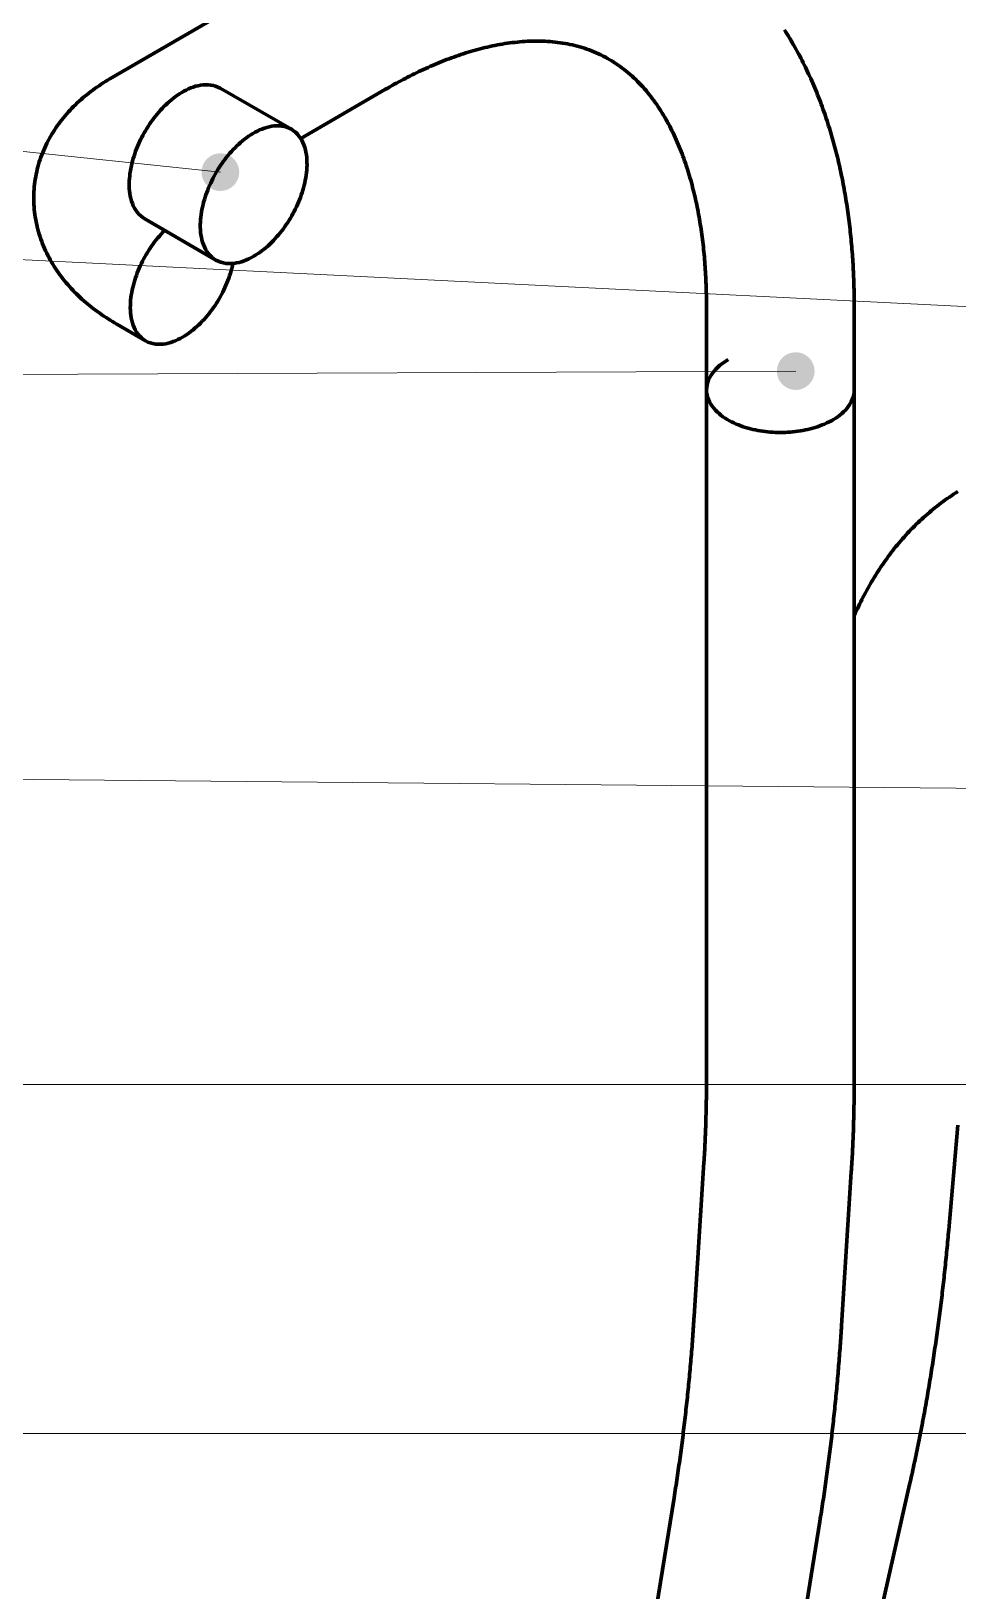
# Model space of a CAD drawing. Header units: millimetres. Extents: x 0 to 841, y 0 to 594.
# Drawn here: x 183.69 to 213.17, y 376.02 to 425.61 of the extents above; entities that cross this region are included whole.
import ezdxf

# ---------------------------------------------------------------- set-up
doc = ezdxf.new("R2010")
doc.units = ezdxf.units.MM
doc.layers.add('01-VISIBLE', color=7, linetype='CONTINUOUS', lineweight=70)
doc.layers.add('08-FINA', color=5, linetype='CONTINUOUS', lineweight=18)

msp = doc.modelspace()

# ---------------------------------------------------------------- hatches: boundary and pattern name
at = {"layer": '08-FINA'}
h = msp.add_hatch(color=7, dxfattribs=at)
h.dxf.hatch_style = 1
edge = h.paths.add_edge_path()
edge.add_arc((189.71, 421.126), 0.6, 0, 360)
h = msp.add_hatch(color=7, dxfattribs=at)
h.dxf.hatch_style = 1
edge = h.paths.add_edge_path()
edge.add_arc((208.016, 414.799), 0.6, 0, 360)

# ---------------------------------------------------------------- linework, layer by layer
at = {"layer": '01-VISIBLE'}
for p, q in [((186.191, 424.088), (192.598, 427.821)), ((191.969, 422.487), (189.706, 423.793)), ((192.27, 422.19), (194.964, 423.76)), ((189.569, 418.33), (187.306, 419.637)), ((205.177, 416.83), (205.177, 414.203)), ((209.877, 416.83), (209.877, 414.203)), ((187.331, 415.761), (186.414, 416.29)), ((205.177, 414.203), (205.177, 392.314)), ((209.877, 414.203), (209.877, 392.314)), ((213.173, 390.823), (212.883, 387.498)), ((205.094, 389.634), (204.784, 384.747)), ((209.784, 389.337), (209.474, 384.449)), ((211.64, 379.394), (209.367, 369.342)), ((204.143, 378.972), (202.208, 367.004)), ((208.783, 378.223), (206.848, 366.254))]:
    msp.add_line(p, q, dxfattribs=at)
for points in [[(207.656, 425.649), (207.699, 425.581), (207.742, 425.513), (207.784, 425.445), (207.825, 425.377), (207.867, 425.308), (207.907, 425.239), (207.947, 425.17), (207.987, 425.1), (208.026, 425.03), (208.065, 424.96), (208.103, 424.889), (208.141, 424.819), (208.178, 424.748), (208.215, 424.677), (208.252, 424.605), (208.287, 424.533), (208.323, 424.462), (208.358, 424.389), (208.392, 424.317), (208.426, 424.245), (208.46, 424.172), (208.493, 424.099), (208.526, 424.026), (208.558, 423.952), (208.589, 423.879), (208.621, 423.805), (208.652, 423.731), (208.682, 423.657), (208.712, 423.582), (208.741, 423.508), (208.77, 423.433), (208.799, 423.358), (208.827, 423.283), (208.855, 423.208), (208.882, 423.133), (208.909, 423.057), (208.936, 422.981), (208.962, 422.906), (208.987, 422.83), (209.013, 422.754), (209.037, 422.677), (209.062, 422.601), (209.086, 422.525), (209.109, 422.448), (209.132, 422.371), (209.155, 422.294), (209.178, 422.217), (209.199, 422.14), (209.221, 422.063), (209.242, 421.986), (209.263, 421.908), (209.283, 421.831), (209.303, 421.753), (209.323, 421.676), (209.342, 421.598), (209.361, 421.52), (209.379, 421.442), (209.397, 421.364), (209.415, 421.286), (209.432, 421.207), (209.449, 421.129), (209.466, 421.051), (209.482, 420.972), (209.498, 420.894), (209.514, 420.815), (209.529, 420.736), (209.544, 420.657), (209.558, 420.579), (209.572, 420.5), (209.586, 420.421), (209.599, 420.342), (209.612, 420.263), (209.625, 420.183), (209.638, 420.104), (209.65, 420.025), (209.661, 419.946), (209.673, 419.866), (209.684, 419.787), (209.694, 419.708), (209.705, 419.628), (209.715, 419.549), (209.725, 419.469), (209.734, 419.389), (209.743, 419.31), (209.752, 419.23), (209.76, 419.15), (209.768, 419.071), (209.776, 418.991), (209.784, 418.911), (209.791, 418.831), (209.798, 418.752), (209.805, 418.672), (209.811, 418.592), (209.817, 418.512), (209.823, 418.432), (209.828, 418.352), (209.833, 418.272), (209.838, 418.192), (209.843, 418.112), (209.847, 418.032), (209.851, 417.952), (209.854, 417.872), (209.858, 417.792), (209.861, 417.712), (209.864, 417.631), (209.866, 417.551), (209.869, 417.471), (209.871, 417.391), (209.872, 417.311), (209.874, 417.231), (209.875, 417.151), (209.876, 417.071), (209.877, 416.99), (209.877, 416.91), (209.877, 416.83)], [(194.964, 423.76), (195.034, 423.8), (195.103, 423.84), (195.173, 423.879), (195.243, 423.919), (195.313, 423.957), (195.383, 423.996), (195.454, 424.034), (195.525, 424.071), (195.596, 424.108), (195.667, 424.145), (195.738, 424.182), (195.81, 424.217), (195.882, 424.253), (195.954, 424.288), (196.026, 424.323), (196.098, 424.357), (196.171, 424.391), (196.244, 424.424), (196.317, 424.457), (196.39, 424.49), (196.464, 424.521), (196.537, 424.553), (196.611, 424.584), (196.685, 424.614), (196.76, 424.644), (196.834, 424.674), (196.909, 424.703), (196.984, 424.731), (197.059, 424.759), (197.134, 424.786), (197.21, 424.813), (197.286, 424.839), (197.362, 424.865), (197.438, 424.89), (197.514, 424.914), (197.591, 424.938), (197.667, 424.961), (197.744, 424.983), (197.821, 425.005), (197.899, 425.026), (197.976, 425.047), (198.054, 425.067), (198.132, 425.086), (198.21, 425.104), (198.288, 425.122), (198.366, 425.138), (198.445, 425.154), (198.523, 425.17), (198.602, 425.184), (198.681, 425.198), (198.76, 425.211), (198.839, 425.223), (198.919, 425.234), (198.998, 425.244), (199.078, 425.253), (199.158, 425.262), (199.237, 425.269), (199.317, 425.275), (199.397, 425.281), (199.477, 425.285), (199.557, 425.289), (199.637, 425.291), (199.717, 425.292), (199.798, 425.293), (199.878, 425.292), (199.958, 425.29), (200.038, 425.287), (200.118, 425.282), (200.198, 425.277), (200.278, 425.27), (200.357, 425.262), (200.437, 425.253), (200.516, 425.242), (200.596, 425.23), (200.675, 425.217), (200.753, 425.203), (200.832, 425.187), (200.91, 425.17), (200.988, 425.151), (201.066, 425.131), (201.143, 425.11), (201.22, 425.087), (201.296, 425.063), (201.372, 425.037), (201.447, 425.01), (201.522, 424.981), (201.597, 424.951), (201.67, 424.92), (201.743, 424.887), (201.816, 424.852), (201.888, 424.817), (201.959, 424.78), (202.029, 424.741), (202.098, 424.701), (202.167, 424.66), (202.235, 424.617), (202.302, 424.574), (202.368, 424.529), (202.434, 424.482), (202.498, 424.435), (202.562, 424.386), (202.624, 424.336), (202.686, 424.285), (202.747, 424.233), (202.807, 424.179), (202.866, 424.125), (202.924, 424.07), (202.981, 424.013), (203.037, 423.956), (203.092, 423.898), (203.146, 423.839), (203.199, 423.779), (203.252, 423.718), (203.303, 423.657), (203.353, 423.595), (203.403, 423.532), (203.452, 423.468), (203.499, 423.404), (203.546, 423.339), (203.592, 423.273), (203.637, 423.207), (203.681, 423.14), (203.725, 423.072), (203.767, 423.005), (203.809, 422.936), (203.85, 422.867), (203.89, 422.798), (203.929, 422.728), (203.967, 422.657), (204.005, 422.587), (204.041, 422.515), (204.077, 422.444), (204.113, 422.372), (204.147, 422.3), (204.181, 422.227), (204.214, 422.154), (204.246, 422.081), (204.278, 422.007), (204.309, 421.933), (204.339, 421.859), (204.369, 421.784), (204.398, 421.71), (204.426, 421.635), (204.453, 421.559), (204.48, 421.484), (204.507, 421.408), (204.532, 421.332), (204.557, 421.256), (204.582, 421.18), (204.606, 421.103), (204.629, 421.027), (204.651, 420.95), (204.674, 420.873), (204.695, 420.796), (204.716, 420.718), (204.736, 420.641), (204.756, 420.563), (204.776, 420.485), (204.794, 420.408), (204.813, 420.329), (204.83, 420.251), (204.848, 420.173), (204.864, 420.095), (204.881, 420.016), (204.896, 419.938), (204.911, 419.859), (204.926, 419.78), (204.94, 419.701), (204.954, 419.622), (204.968, 419.543), (204.98, 419.464), (204.993, 419.385), (205.005, 419.306), (205.016, 419.227), (205.027, 419.147), (205.038, 419.068), (205.048, 418.988), (205.058, 418.909), (205.067, 418.829), (205.076, 418.75), (205.085, 418.67), (205.093, 418.59), (205.101, 418.511), (205.108, 418.431), (205.115, 418.351), (205.122, 418.271), (205.128, 418.191), (205.134, 418.111), (205.139, 418.031), (205.144, 417.951), (205.149, 417.871), (205.153, 417.791), (205.157, 417.711), (205.16, 417.631), (205.164, 417.551), (205.167, 417.471), (205.169, 417.391), (205.171, 417.311), (205.173, 417.231), (205.175, 417.151), (205.176, 417.071), (205.177, 416.99), (205.177, 416.91), (205.177, 416.83)], [(186.414, 416.29), (186.345, 416.331), (186.275, 416.372), (186.207, 416.414), (186.139, 416.457), (186.071, 416.501), (186.004, 416.546), (185.937, 416.591), (185.871, 416.637), (185.806, 416.684), (185.741, 416.732), (185.677, 416.781), (185.613, 416.83), (185.55, 416.88), (185.488, 416.931), (185.427, 416.983), (185.366, 417.036), (185.306, 417.09), (185.246, 417.144), (185.188, 417.199), (185.13, 417.256), (185.073, 417.313), (185.017, 417.37), (184.962, 417.429), (184.908, 417.489), (184.854, 417.549), (184.802, 417.61), (184.751, 417.672), (184.7, 417.735), (184.651, 417.799), (184.603, 417.863), (184.556, 417.929), (184.51, 417.995), (184.465, 418.062), (184.421, 418.129), (184.379, 418.198), (184.337, 418.267), (184.297, 418.337), (184.259, 418.408), (184.221, 418.479), (184.185, 418.551), (184.151, 418.624), (184.117, 418.697), (184.085, 418.771), (184.055, 418.845), (184.026, 418.921), (183.998, 418.996), (183.972, 419.072), (183.948, 419.149), (183.925, 419.226), (183.903, 419.304), (183.884, 419.382), (183.865, 419.461), (183.849, 419.539), (183.834, 419.619), (183.82, 419.698), (183.809, 419.778), (183.798, 419.858), (183.79, 419.938), (183.783, 420.018), (183.778, 420.098), (183.775, 420.179), (183.773, 420.259), (183.773, 420.34), (183.775, 420.42), (183.778, 420.501), (183.783, 420.581), (183.79, 420.661), (183.799, 420.742), (183.809, 420.821), (183.82, 420.901), (183.834, 420.981), (183.849, 421.06), (183.866, 421.138), (183.884, 421.217), (183.904, 421.295), (183.926, 421.372), (183.949, 421.45), (183.974, 421.526), (184, 421.602), (184.028, 421.678), (184.058, 421.753), (184.089, 421.827), (184.121, 421.901), (184.155, 421.974), (184.19, 422.046), (184.227, 422.118), (184.265, 422.189), (184.304, 422.259), (184.345, 422.329), (184.387, 422.397), (184.43, 422.465), (184.475, 422.532), (184.521, 422.599), (184.568, 422.664), (184.616, 422.729), (184.665, 422.792), (184.716, 422.855), (184.767, 422.917), (184.82, 422.978), (184.874, 423.038), (184.928, 423.097), (184.984, 423.155), (185.04, 423.213), (185.098, 423.269), (185.156, 423.325), (185.215, 423.379), (185.276, 423.433), (185.336, 423.486), (185.398, 423.538), (185.461, 423.588), (185.524, 423.638), (185.588, 423.687), (185.652, 423.736), (185.717, 423.783), (185.783, 423.829), (185.85, 423.874), (185.917, 423.919), (185.985, 423.963), (186.053, 424.005), (186.122, 424.047), (186.191, 424.088)], [(187.306, 419.637), (187.238, 419.68), (187.175, 419.731), (187.117, 419.787), (187.065, 419.848), (187.018, 419.914), (186.976, 419.983), (186.94, 420.055), (186.909, 420.13), (186.883, 420.206), (186.861, 420.284), (186.843, 420.362), (186.83, 420.442), (186.82, 420.522), (186.813, 420.602), (186.81, 420.683), (186.809, 420.764), (186.812, 420.844), (186.817, 420.925), (186.824, 421.005), (186.834, 421.085), (186.846, 421.165), (186.861, 421.245), (186.877, 421.324), (186.895, 421.402), (186.916, 421.48), (186.938, 421.558), (186.962, 421.635), (186.987, 421.712), (187.014, 421.788), (187.043, 421.863), (187.073, 421.938), (187.105, 422.012), (187.138, 422.086), (187.173, 422.159), (187.209, 422.231), (187.247, 422.302), (187.286, 422.373), (187.326, 422.443), (187.368, 422.512), (187.411, 422.58), (187.456, 422.647), (187.501, 422.714), (187.548, 422.78), (187.597, 422.844), (187.646, 422.908), (187.697, 422.971), (187.749, 423.032), (187.803, 423.092), (187.858, 423.152), (187.914, 423.21), (187.972, 423.266), (188.03, 423.321), (188.091, 423.375), (188.152, 423.427), (188.215, 423.478), (188.28, 423.526), (188.345, 423.573), (188.413, 423.618), (188.481, 423.66), (188.552, 423.7), (188.623, 423.737), (188.696, 423.772), (188.77, 423.803), (188.846, 423.831), (188.923, 423.855), (189.001, 423.875), (189.081, 423.891), (189.161, 423.901), (189.241, 423.906), (189.322, 423.904), (189.402, 423.896), (189.482, 423.882), (189.559, 423.86), (189.634, 423.83), (189.706, 423.793)], [(189.569, 418.33), (189.501, 418.374), (189.438, 418.424), (189.38, 418.48), (189.328, 418.542), (189.281, 418.607), (189.239, 418.677), (189.203, 418.749), (189.172, 418.823), (189.146, 418.9), (189.124, 418.977), (189.106, 419.056), (189.092, 419.136), (189.082, 419.216), (189.076, 419.296), (189.072, 419.377), (189.072, 419.457), (189.074, 419.538), (189.079, 419.619), (189.087, 419.699), (189.097, 419.779), (189.109, 419.859), (189.123, 419.938), (189.14, 420.017), (189.158, 420.096), (189.178, 420.174), (189.2, 420.252), (189.224, 420.329), (189.25, 420.405), (189.277, 420.481), (189.306, 420.557), (189.336, 420.632), (189.368, 420.706), (189.401, 420.779), (189.436, 420.852), (189.472, 420.924), (189.51, 420.996), (189.549, 421.066), (189.589, 421.136), (189.631, 421.205), (189.674, 421.274), (189.718, 421.341), (189.764, 421.408), (189.811, 421.473), (189.859, 421.538), (189.909, 421.602), (189.96, 421.664), (190.012, 421.726), (190.066, 421.786), (190.121, 421.845), (190.177, 421.903), (190.234, 421.96), (190.293, 422.015), (190.353, 422.069), (190.415, 422.121), (190.478, 422.171), (190.542, 422.22), (190.608, 422.267), (190.675, 422.311), (190.744, 422.354), (190.814, 422.394), (190.886, 422.431), (190.959, 422.466), (191.033, 422.497), (191.109, 422.525), (191.186, 422.549), (191.264, 422.569), (191.343, 422.584), (191.423, 422.594), (191.504, 422.599), (191.585, 422.598), (191.665, 422.59), (191.744, 422.575), (191.822, 422.553), (191.897, 422.524), (191.969, 422.487)], [(191.969, 422.487), (192.037, 422.443), (192.1, 422.392), (192.159, 422.336), (192.211, 422.274), (192.258, 422.208), (192.3, 422.138), (192.336, 422.065), (192.367, 421.99), (192.393, 421.913), (192.415, 421.835), (192.432, 421.756), (192.446, 421.676), (192.456, 421.595), (192.462, 421.514), (192.465, 421.433), (192.466, 421.352), (192.463, 421.271), (192.458, 421.19), (192.45, 421.109), (192.439, 421.028), (192.427, 420.948), (192.412, 420.868), (192.395, 420.789), (192.377, 420.71), (192.356, 420.631), (192.334, 420.553), (192.309, 420.476), (192.283, 420.399), (192.256, 420.323), (192.227, 420.247), (192.196, 420.172), (192.163, 420.097), (192.13, 420.023), (192.094, 419.95), (192.058, 419.878), (192.019, 419.806), (191.98, 419.735), (191.939, 419.665), (191.897, 419.596), (191.853, 419.527), (191.808, 419.46), (191.762, 419.393), (191.714, 419.327), (191.665, 419.262), (191.615, 419.199), (191.563, 419.136), (191.511, 419.074), (191.456, 419.014), (191.401, 418.955), (191.344, 418.897), (191.285, 418.84), (191.226, 418.785), (191.165, 418.732), (191.102, 418.68), (191.038, 418.63), (190.973, 418.581), (190.907, 418.535), (190.838, 418.491), (190.769, 418.449)], [(187.331, 415.761), (187.263, 415.805), (187.2, 415.855), (187.142, 415.912), (187.09, 415.974), (187.044, 416.04), (187.003, 416.11), (186.967, 416.183), (186.937, 416.258), (186.912, 416.335), (186.891, 416.413), (186.874, 416.493), (186.861, 416.573), (186.852, 416.653), (186.847, 416.734), (186.844, 416.815), (186.845, 416.896), (186.849, 416.977), (186.855, 417.057), (186.864, 417.138), (186.875, 417.218), (186.888, 417.298), (186.903, 417.378), (186.921, 417.457), (186.941, 417.535), (186.962, 417.613), (186.985, 417.691), (187.01, 417.768), (187.037, 417.844), (187.065, 417.92), (187.095, 417.996), (187.127, 418.07), (187.16, 418.144), (187.195, 418.217), (187.231, 418.29), (187.268, 418.362), (187.307, 418.433), (187.348, 418.503), (187.39, 418.572), (187.433, 418.641), (187.477, 418.708), (187.523, 418.775), (187.57, 418.841), (187.619, 418.906), (187.669, 418.97), (187.72, 419.032), (187.773, 419.094), (187.826, 419.154), (187.882, 419.214), (187.938, 419.271)], [(190.11, 418.222), (190.093, 418.143), (190.074, 418.064), (190.052, 417.986), (190.029, 417.909), (190.004, 417.831), (189.978, 417.755), (189.95, 417.679), (189.92, 417.604), (189.888, 417.529), (189.855, 417.455), (189.821, 417.382), (189.785, 417.309), (189.747, 417.237), (189.709, 417.166), (189.668, 417.096), (189.627, 417.026), (189.584, 416.957), (189.539, 416.89), (189.494, 416.823), (189.446, 416.757), (189.398, 416.692), (189.348, 416.628), (189.297, 416.565), (189.244, 416.503), (189.191, 416.443), (189.135, 416.383), (189.079, 416.325), (189.021, 416.269), (188.962, 416.213), (188.901, 416.16), (188.839, 416.108), (188.775, 416.058), (188.71, 416.009), (188.643, 415.963), (188.576, 415.919), (188.506, 415.877)], [(190.769, 418.449), (190.695, 418.408), (190.62, 418.371), (190.543, 418.336), (190.465, 418.305), (190.385, 418.278), (190.304, 418.256), (190.222, 418.238), (190.138, 418.225), (190.055, 418.219), (189.97, 418.218), (189.886, 418.225), (189.804, 418.24), (189.722, 418.262), (189.644, 418.292), (189.569, 418.33)], [(188.506, 415.877), (188.434, 415.837), (188.36, 415.8), (188.285, 415.766), (188.208, 415.736), (188.13, 415.71), (188.051, 415.688), (187.97, 415.67), (187.889, 415.658), (187.807, 415.651), (187.724, 415.651), (187.642, 415.658), (187.561, 415.672), (187.481, 415.694), (187.404, 415.723), (187.331, 415.761)], [(205.177, 414.203), (205.182, 414.285), (205.194, 414.367), (205.215, 414.447), (205.244, 414.524), (205.279, 414.598), (205.32, 414.67), (205.367, 414.738), (205.419, 414.802), (205.474, 414.863), (205.533, 414.921), (205.595, 414.975), (205.659, 415.026), (205.726, 415.075), (205.795, 415.12), (205.866, 415.163)], [(209.877, 414.203), (209.873, 414.123), (209.861, 414.044), (209.841, 413.967), (209.814, 413.891), (209.781, 413.818), (209.741, 413.749), (209.697, 413.682), (209.648, 413.619), (209.595, 413.559), (209.539, 413.502), (209.479, 413.448), (209.417, 413.397), (209.353, 413.349), (209.287, 413.304), (209.219, 413.262), (209.15, 413.222), (209.079, 413.184), (209.007, 413.149), (208.934, 413.116), (208.86, 413.086), (208.785, 413.057), (208.709, 413.031), (208.633, 413.006), (208.556, 412.983), (208.479, 412.963), (208.401, 412.944), (208.323, 412.927), (208.244, 412.911), (208.165, 412.897), (208.086, 412.885), (208.007, 412.875), (207.927, 412.866), (207.847, 412.859), (207.767, 412.854), (207.687, 412.85), (207.607, 412.847), (207.527, 412.846), (207.447, 412.847), (207.367, 412.85), (207.287, 412.854), (207.207, 412.859), (207.127, 412.866), (207.048, 412.875), (206.968, 412.885), (206.889, 412.897), (206.81, 412.911), (206.732, 412.927), (206.653, 412.944), (206.576, 412.963), (206.498, 412.983), (206.421, 413.006), (206.345, 413.031), (206.27, 413.057), (206.195, 413.086), (206.121, 413.116), (206.048, 413.149), (205.976, 413.184), (205.905, 413.222), (205.835, 413.262), (205.767, 413.304), (205.701, 413.349), (205.637, 413.397), (205.575, 413.448), (205.516, 413.502), (205.459, 413.559), (205.407, 413.619), (205.358, 413.682), (205.313, 413.749), (205.274, 413.818), (205.24, 413.891), (205.213, 413.967), (205.193, 414.044), (205.181, 414.123), (205.177, 414.203)], [(209.877, 414.203), (209.873, 414.123), (209.861, 414.044), (209.841, 413.967), (209.814, 413.891), (209.781, 413.818), (209.741, 413.749), (209.697, 413.682), (209.648, 413.619), (209.595, 413.559), (209.539, 413.502), (209.479, 413.448), (209.417, 413.397), (209.353, 413.349), (209.287, 413.304), (209.219, 413.262), (209.15, 413.222), (209.079, 413.184), (209.007, 413.149), (208.934, 413.116), (208.86, 413.086), (208.785, 413.057), (208.709, 413.031), (208.633, 413.006), (208.556, 412.983), (208.479, 412.963), (208.401, 412.944), (208.323, 412.927), (208.244, 412.911), (208.165, 412.897), (208.086, 412.885), (208.007, 412.875), (207.927, 412.866), (207.847, 412.859), (207.767, 412.854), (207.687, 412.85), (207.607, 412.847), (207.527, 412.846), (207.447, 412.847), (207.367, 412.85), (207.287, 412.854), (207.207, 412.859), (207.127, 412.866), (207.048, 412.875), (206.968, 412.885), (206.889, 412.897), (206.81, 412.911), (206.732, 412.927), (206.653, 412.944), (206.576, 412.963), (206.498, 412.983), (206.421, 413.006), (206.345, 413.031), (206.27, 413.057), (206.195, 413.086), (206.121, 413.116), (206.048, 413.149), (205.976, 413.184), (205.905, 413.222), (205.835, 413.262), (205.767, 413.304), (205.701, 413.349), (205.637, 413.397), (205.575, 413.448), (205.516, 413.502), (205.459, 413.559), (205.407, 413.619), (205.358, 413.682), (205.313, 413.749), (205.274, 413.818), (205.24, 413.891), (205.213, 413.967), (205.193, 414.044), (205.181, 414.123), (205.177, 414.203)], [(213.174, 410.967), (213.106, 410.924), (213.038, 410.881), (212.971, 410.837), (212.905, 410.792), (212.838, 410.747), (212.773, 410.701), (212.708, 410.654), (212.643, 410.606), (212.579, 410.558), (212.515, 410.509), (212.452, 410.46), (212.389, 410.41), (212.327, 410.359), (212.266, 410.307), (212.205, 410.255), (212.144, 410.202), (212.084, 410.149), (212.025, 410.095), (211.966, 410.04), (211.908, 409.985), (211.85, 409.929), (211.793, 409.873), (211.737, 409.816), (211.681, 409.758), (211.625, 409.7), (211.57, 409.642), (211.516, 409.583), (211.462, 409.523), (211.409, 409.463), (211.357, 409.402), (211.305, 409.341), (211.253, 409.279), (211.203, 409.217), (211.152, 409.155), (211.103, 409.092), (211.054, 409.028), (211.005, 408.964), (210.957, 408.9), (210.91, 408.835), (210.863, 408.77), (210.817, 408.704), (210.771, 408.638), (210.726, 408.572), (210.682, 408.505), (210.638, 408.438), (210.595, 408.37), (210.552, 408.302), (210.51, 408.234), (210.468, 408.165), (210.427, 408.096), (210.387, 408.027), (210.347, 407.957), (210.307, 407.887), (210.269, 407.817), (210.23, 407.747), (210.193, 407.676), (210.155, 407.605), (210.119, 407.533), (210.083, 407.462), (210.047, 407.39), (210.012, 407.318), (209.978, 407.245), (209.944, 407.172), (209.91, 407.099), (209.877, 407.026)], [(205.177, 392.314), (205.177, 392.233), (205.177, 392.152), (205.177, 392.071), (205.176, 391.989), (205.175, 391.908), (205.175, 391.827), (205.174, 391.746), (205.172, 391.664), (205.171, 391.583), (205.17, 391.502), (205.168, 391.421), (205.166, 391.339), (205.165, 391.258), (205.163, 391.177), (205.16, 391.096), (205.158, 391.014), (205.156, 390.933), (205.153, 390.852), (205.15, 390.771), (205.147, 390.69), (205.144, 390.608), (205.141, 390.527), (205.137, 390.446), (205.134, 390.365), (205.13, 390.284), (205.126, 390.202), (205.122, 390.121), (205.118, 390.04), (205.113, 389.959), (205.109, 389.878), (205.104, 389.797), (205.099, 389.716), (205.094, 389.634)], [(209.877, 392.314), (209.877, 392.234), (209.877, 392.153), (209.877, 392.073), (209.876, 391.992), (209.876, 391.912), (209.875, 391.831), (209.874, 391.751), (209.873, 391.67), (209.872, 391.59), (209.871, 391.509), (209.869, 391.429), (209.868, 391.348), (209.866, 391.268), (209.864, 391.187), (209.862, 391.107), (209.86, 391.026), (209.858, 390.946), (209.856, 390.865), (209.853, 390.785), (209.851, 390.704), (209.848, 390.624), (209.845, 390.543), (209.842, 390.463), (209.839, 390.382), (209.835, 390.302), (209.832, 390.221), (209.828, 390.141), (209.825, 390.06), (209.821, 389.98), (209.817, 389.9), (209.812, 389.819), (209.808, 389.739), (209.804, 389.658), (209.799, 389.578), (209.794, 389.497), (209.789, 389.417), (209.784, 389.337)], [(212.883, 387.498), (212.876, 387.418), (212.869, 387.338), (212.862, 387.258), (212.855, 387.177), (212.847, 387.097), (212.84, 387.017), (212.832, 386.937), (212.824, 386.857), (212.817, 386.777), (212.809, 386.697), (212.801, 386.617), (212.793, 386.537), (212.784, 386.457), (212.776, 386.377), (212.768, 386.297), (212.759, 386.217), (212.751, 386.137), (212.742, 386.057), (212.733, 385.977), (212.724, 385.897), (212.715, 385.817), (212.706, 385.737), (212.697, 385.657), (212.688, 385.577), (212.678, 385.497), (212.669, 385.417), (212.659, 385.338), (212.65, 385.258), (212.64, 385.178), (212.63, 385.098), (212.62, 385.018), (212.61, 384.938), (212.6, 384.859), (212.59, 384.779), (212.579, 384.699), (212.569, 384.619), (212.558, 384.54), (212.547, 384.46), (212.537, 384.38), (212.526, 384.3), (212.515, 384.221), (212.504, 384.141), (212.492, 384.061), (212.481, 383.982), (212.47, 383.902), (212.458, 383.822), (212.446, 383.743), (212.435, 383.663), (212.423, 383.584), (212.411, 383.504), (212.399, 383.425), (212.387, 383.345), (212.375, 383.266), (212.362, 383.186), (212.35, 383.107), (212.337, 383.027), (212.324, 382.948), (212.312, 382.868), (212.299, 382.789), (212.286, 382.71), (212.273, 382.63), (212.259, 382.551), (212.246, 382.471), (212.233, 382.392), (212.219, 382.313), (212.205, 382.234), (212.192, 382.154), (212.178, 382.075), (212.164, 381.996), (212.15, 381.917), (212.136, 381.837), (212.121, 381.758), (212.107, 381.679), (212.092, 381.6), (212.078, 381.521), (212.063, 381.442), (212.048, 381.363), (212.033, 381.284), (212.018, 381.205), (212.003, 381.126), (211.988, 381.047), (211.972, 380.968), (211.957, 380.889), (211.941, 380.81), (211.925, 380.731), (211.909, 380.652), (211.893, 380.573), (211.877, 380.495), (211.861, 380.416), (211.845, 380.337), (211.828, 380.258), (211.812, 380.179), (211.795, 380.101), (211.778, 380.022), (211.762, 379.943), (211.745, 379.865), (211.728, 379.786), (211.71, 379.708), (211.693, 379.629), (211.675, 379.551), (211.658, 379.472), (211.64, 379.394)], [(204.784, 384.747), (204.778, 384.666), (204.773, 384.586), (204.768, 384.505), (204.762, 384.424), (204.757, 384.344), (204.751, 384.263), (204.745, 384.183), (204.739, 384.102), (204.734, 384.022), (204.727, 383.941), (204.721, 383.861), (204.715, 383.78), (204.709, 383.7), (204.702, 383.62), (204.696, 383.539), (204.689, 383.459), (204.682, 383.378), (204.675, 383.298), (204.668, 383.217), (204.661, 383.137), (204.654, 383.057), (204.647, 382.976), (204.639, 382.896), (204.632, 382.815), (204.624, 382.735), (204.616, 382.655), (204.608, 382.574), (204.601, 382.494), (204.593, 382.414), (204.584, 382.333), (204.576, 382.253), (204.568, 382.173), (204.559, 382.093), (204.551, 382.012), (204.542, 381.932), (204.533, 381.852), (204.524, 381.772), (204.515, 381.691), (204.506, 381.611), (204.497, 381.531), (204.488, 381.451), (204.478, 381.371), (204.469, 381.29), (204.459, 381.21), (204.449, 381.13), (204.439, 381.05), (204.429, 380.97), (204.419, 380.89), (204.409, 380.81), (204.399, 380.73), (204.388, 380.65), (204.378, 380.57), (204.367, 380.49), (204.356, 380.41), (204.345, 380.33), (204.334, 380.25), (204.323, 380.17), (204.312, 380.09), (204.301, 380.01), (204.289, 379.93), (204.278, 379.85), (204.266, 379.77), (204.254, 379.69), (204.242, 379.611), (204.23, 379.531), (204.218, 379.451), (204.206, 379.371), (204.194, 379.291), (204.181, 379.212), (204.169, 379.132), (204.156, 379.052), (204.143, 378.972)], [(209.474, 384.449), (209.469, 384.369), (209.464, 384.288), (209.458, 384.208), (209.453, 384.128), (209.448, 384.048), (209.442, 383.968), (209.436, 383.888), (209.43, 383.808), (209.425, 383.727), (209.419, 383.647), (209.413, 383.567), (209.406, 383.487), (209.4, 383.407), (209.394, 383.327), (209.387, 383.247), (209.381, 383.167), (209.374, 383.087), (209.367, 383.007), (209.361, 382.927), (209.354, 382.846), (209.347, 382.766), (209.34, 382.686), (209.332, 382.606), (209.325, 382.526), (209.318, 382.446), (209.31, 382.366), (209.303, 382.286), (209.295, 382.206), (209.287, 382.126), (209.279, 382.046), (209.271, 381.967), (209.263, 381.887), (209.255, 381.807), (209.247, 381.727), (209.238, 381.647), (209.23, 381.567), (209.221, 381.487), (209.213, 381.407), (209.204, 381.327), (209.195, 381.247), (209.186, 381.168), (209.177, 381.088), (209.168, 381.008), (209.159, 380.928), (209.149, 380.848), (209.14, 380.769), (209.13, 380.689), (209.121, 380.609), (209.111, 380.529), (209.101, 380.45), (209.091, 380.37), (209.081, 380.29), (209.071, 380.21), (209.06, 380.131), (209.05, 380.051), (209.04, 379.971), (209.029, 379.892), (209.018, 379.812), (209.008, 379.732), (208.997, 379.653), (208.986, 379.573), (208.975, 379.494), (208.963, 379.414), (208.952, 379.335), (208.941, 379.255), (208.929, 379.176), (208.918, 379.096), (208.906, 379.017), (208.894, 378.937), (208.882, 378.858), (208.87, 378.778), (208.858, 378.699), (208.846, 378.619), (208.833, 378.54), (208.821, 378.461), (208.808, 378.381), (208.796, 378.302), (208.783, 378.223)]]:
    msp.add_lwpolyline(points, dxfattribs=at)
at = {"layer": '08-FINA'}
for p, q in [((51.475, 435.641), (189.71, 421.126)), ((51.494, 424.888), (282.984, 413.401)), ((51.5, 414.13), (208.016, 414.799)), ((51.5, 403.068), (292.41, 400.779)), ((51.5, 392.111), (288.726, 392.111)), ((51.5, 381.014), (273.605, 381.014))]:
    msp.add_line(p, q, dxfattribs=at)

doc.saveas('drawing.dxf')
